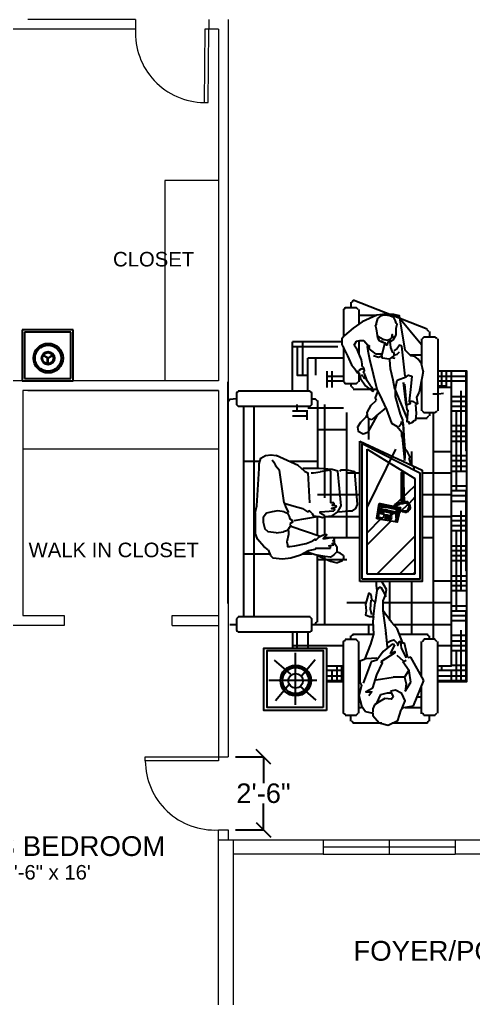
# Model space of a CAD drawing. Header units: inches. Extents: x 2489 to 11897, y 91 to 1364.
# Drawn here: x 5099.3 to 5285.3, y 597.9 to 998.9 of the extents above; entities that cross this region are included whole.
import ezdxf

# ---------------------------------------------------------------- set-up
doc = ezdxf.new("R2010")
doc.units = ezdxf.units.IN
doc.header["$MEASUREMENT"] = 0
doc.layers.add('PDF2_Geometry', color=7, linetype='Continuous')
doc.layers.add('PDF2_Text', color=7, linetype='Continuous')
doc.styles.add('PDF Arial', font='arial.ttf')
doc.styles.get("Standard").update_dxf_attribs({"font": 'arial.ttf'})
doc.dimstyles.get("Standard").update_dxf_attribs({"dimtxt": 8, "dimasz": 6, "dimexe": 0.18, "dimexo": 3, "dimgap": 0.09, "dimtad": 0, "dimtih": 1, "dimtoh": 1, "dimdec": 4, "dimzin": 0, "dimdsep": 46, "dimlunit": 4, "dimtxsty": 'Standard', "dimblk": 'OBLIQUE', "dimcen": 0.09, "dimadec": 0, "dimazin": 0, "dimtfac": 1, "dimtdec": 4, "dimtofl": 0, "dimtmove": 0, "dimatfit": 3, "dimldrblk": 'OBLIQUE', "dimfxl": 1, "dimtolj": 1, "dimtzin": 0, "dimarcsym": 0})

# ---------------------------------------------------------------- blocks, each defined once
blk = doc.blocks.new('_Oblique')
at = {"color": 0, "linetype": 'ByBlock', "lineweight": -2}
blk.add_line((-0.5, -0.5), (0.5, 0.5), dxfattribs=at)
blk = doc.blocks.new('*D128')
at = {"layer": 'Defpoints', "color": 0, "lineweight": 15, "transparency": 16777216}
for p in [(5184.82, 696.95), (5199.24, 696.95), (5184.82, 666.95)]:
    blk.add_point(p, dxfattribs=at)
at = {"layer": 'PDF2_Geometry', "color": 0, "lineweight": -2, "transparency": 16777216}
for p, q in [((5187.82, 696.95), (5199.42, 696.95)), ((5199.24, 696.95), (5199.24, 686.12)), ((5199.24, 666.95), (5199.24, 677.77)), ((5187.82, 666.95), (5199.42, 666.95))]:
    blk.add_line(p, q, dxfattribs=at)
at = {"layer": 'PDF2_Geometry', "color": 0, "lineweight": -2, "transparency": 16777216, "xscale": 6, "yscale": 6, "zscale": 6}
for p, rotation in [((5199.24, 696.95), 90), ((5199.24, 666.95), 270)]:
    blk.add_blockref('_Oblique', p, dxfattribs=dict(at, rotation=rotation))
at = {"layer": 'PDF2_Geometry', "color": 0, "lineweight": 9, "transparency": 16777216, "insert": (5199.24, 681.95), "char_height": 8, "attachment_point": 5}
blk.add_mtext('\\A1;2\'-6"', dxfattribs=at)

msp = doc.modelspace()

# ---------------------------------------------------------------- linework, layer by layer
at = {"layer": 'PDF2_Geometry', "lineweight": 25}
for p, q in [((5121.27559, 871.85812), (5100.32046, 871.85812)), ((5100.32046, 871.85812), (5100.32046, 850.90289)), ((5120.27776, 870.86026), (5101.31829, 870.86026)), ((5101.31829, 870.86026), (5101.31829, 851.90075)), ((5120.27776, 851.90075), (5120.27776, 870.86026)), ((5121.27559, 850.90289), (5121.27559, 871.85812)), ((5110.96437, 860.21631), (5108.63602, 861.5468)), ((5108.63602, 861.5468), (5110.96437, 860.21631)), ((5110.63168, 860.21631), (5110.63168, 857.55534)), ((5110.96437, 860.21631), (5112.96002, 861.5468)), ((5113.29272, 861.5468), (5110.96437, 860.21631)), ((5110.96437, 857.55534), (5110.96437, 860.21631)), ((5100.32046, 850.90289), (5121.27559, 850.90289)), ((5101.31829, 851.90075), (5120.27776, 851.90075))]:
    msp.add_line(p, q, dxfattribs=at)
at = {"layer": 'PDF2_Geometry', "lineweight": 9}
for p, q in [((5223.74048, 662.95411), (5223.74047, 656.96685)), ((5223.74048, 662.95411), (5277.74047, 662.95411)), ((5250.74047, 662.95411), (5250.74047, 656.96685)), ((5277.74047, 662.95411), (5277.74047, 656.96685)), ((5277.74048, 659.96689), (5223.74048, 659.96689)), ((5223.74048, 656.96689), (5277.74047, 656.96689))]:
    msp.add_line(p, q, dxfattribs=at)
at = {"layer": 'PDF2_Geometry', "lineweight": 20}
for points in [[(5146.82889, 998.91985), (5102.66584, 998.91995)], [(5146.82889, 998.91985), (5146.82889, 994.92838)], [(5176.84065, 998.91985), (5176.84065, 994.92838)], [(5184.82359, 998.91985), (5184.8236, 696.94551)], [(5146.82889, 994.92848), (4988.90893, 994.92848), (4988.91081, 949.92848)], [(5180.83216, 994.92848), (5176.84068, 994.92848)], [(5180.83212, 994.92838), (5180.83212, 850.90281)], [(5180.83213, 850.90287), (4988.90892, 850.90287)], [(5180.83213, 846.91137), (5100.6701, 846.91137)], [(5100.6701, 846.91137), (5100.67014, 754.75789)], [(5102.66583, 846.91135), (5180.83214, 846.91135)], [(5180.83216, 846.91137), (5180.83213, 696.94551)], [(5117.63385, 754.75784), (5117.63385, 750.7664), (5092.68716, 750.7664), (5092.68716, 754.75784)], [(5100.67014, 754.75789), (5117.63388, 754.75789)], [(5161.87265, 750.7664), (5161.87265, 754.75784), (5180.83214, 754.75784)], [(5161.87265, 750.76637), (5180.83214, 750.76637)], [(5180.83213, 696.94551), (5184.8236, 696.94551)], [(5180.83213, 588.77918), (5180.83213, 662.95406), (5180.83213, 666.9455)], [(5180.83214, 666.94547), (5184.8236, 666.94547)], [(5184.82363, 666.9455), (5184.82363, 662.95403)], [(5180.83213, 662.95407), (5223.74046, 662.95407)], [(5186.81935, 662.95406), (5186.81935, 588.77918)], [(5277.74047, 662.95407), (5314.87905, 662.95407)], [(5223.74047, 656.96685), (5186.81935, 656.96685)], [(5314.87904, 656.96685), (5277.74047, 656.96685)]]:
    msp.add_lwpolyline(points, dxfattribs=at)
at = {"layer": 'PDF2_Geometry', "lineweight": 9}
for points in [[(5176.84068, 994.92848), (5175.17407, 994.94091), (5174.95023, 964.94176), (5176.61684, 964.92933)], [(5180.83213, 696.94551), (5180.83213, 695.27885), (5150.83214, 695.27885), (5150.83214, 696.94551)]]:
    msp.add_lwpolyline(points, close=True, dxfattribs=at)
at = {"layer": 'PDF2_Geometry', "lineweight": 18}
for points in [[(5180.83213, 933.06063), (5158.87905, 933.06063), (5158.87905, 850.90287)], [(5180.83213, 822.96257), (5100.6701, 822.96257)]]:
    msp.add_lwpolyline(points, dxfattribs=at)
at = {"layer": 'PDF2_Geometry', "lineweight": 25}
for points in [[(5235.04965, 883.15018), (5235.04965, 880.82183)], [(5236.04747, 883.81544), (5235.71491, 883.48281), (5235.38228, 883.15018)], [(5236.04749, 884.14803), (5266.31615, 872.17362)], [(5238.04325, 880.15657), (5237.71062, 880.4892), (5237.37799, 880.82183), (5232.7213, 880.82183), (5232.38867, 880.4892), (5232.05604, 880.15657), (5232.05604, 869.18003)], [(5238.37588, 880.15657), (5238.37588, 874.16935)], [(5248.02189, 878.16083), (5245.69353, 877.8282)], [(5257.33534, 863.52546), (5255.00698, 877.4956), (5252.67863, 878.16085), (5248.02191, 878.16085)], [(5242.69995, 876.49776), (5239.70634, 875.16724), (5236.04747, 872.50626), (5232.38867, 869.51266), (5231.39078, 868.1822), (5231.39078, 865.85379)], [(5238.37585, 877.8282), (5245.69355, 877.8282), (5242.69995, 876.49771)], [(5245.36093, 874.50198), (5245.36093, 873.83679), (5245.0283, 873.83679)], [(5246.02617, 876.49774), (5245.36093, 874.502)], [(5247.35665, 877.49558), (5246.02616, 876.49771)], [(5251.01551, 877.49559), (5249.0198, 877.82822), (5247.35665, 877.49559)], [(5253.34387, 875.49987), (5252.67863, 876.83036), (5251.01551, 877.4956)], [(5252.6786, 867.84957), (5253.67649, 869.84529), (5253.67649, 872.50626), (5254.00912, 874.16935), (5253.67649, 874.50198), (5253.34386, 875.49987)], [(5254.00912, 877.82822), (5263.98777, 865.85379)], [(5245.02831, 873.83676), (5245.36093, 872.17364)], [(5245.36093, 872.17363), (5245.69356, 870.51055)], [(5245.69355, 870.51053), (5246.02617, 868.51479)], [(5266.98138, 871.17574), (5266.64875, 871.50837), (5266.31612, 871.841)], [(5267.314, 871.17575), (5267.314, 868.84739)], [(5211.10078, 846.89436), (5211.10078, 866.85171)], [(5231.39081, 866.85168), (5211.10083, 866.85168)], [(5215.42491, 853.21416), (5215.42491, 866.85168)], [(5236.38012, 865.52121), (5237.37798, 867.18433)], [(5237.37799, 867.18431), (5238.70845, 867.51694), (5240.3716, 867.51694)], [(5238.37588, 867.51694), (5238.37588, 861.86235)], [(5240.37159, 867.51695), (5242.0347, 865.52121)], [(5248.35452, 867.84953), (5247.02403, 868.51477), (5246.02616, 869.51264)], [(5246.02617, 868.51477), (5246.69142, 867.5169)], [(5246.6914, 867.51691), (5247.68927, 866.85167)], [(5248.35454, 866.85168), (5247.35665, 867.18431)], [(5247.68931, 866.85165), (5249.0198, 866.51903)], [(5247.68931, 861.19707), (5249.0198, 866.18641)], [(5251.01551, 867.84957), (5250.01762, 867.51694), (5248.35454, 867.84957)], [(5250.01762, 865.85379), (5249.68499, 865.52122), (5249.0198, 866.51905)], [(5250.01767, 865.85379), (5250.35029, 866.85165)], [(5250.35029, 866.85168), (5251.68078, 867.1843)], [(5252.0134, 867.51692), (5250.68291, 867.1843)], [(5251.68076, 868.51479), (5251.01551, 867.84955)], [(5251.01553, 866.85168), (5251.34816, 864.52332)], [(5251.68076, 867.18428), (5252.67862, 867.84952)], [(5253.34386, 869.18003), (5252.34604, 868.51477), (5252.01341, 869.84529), (5251.68077, 868.51477)], [(5263.98777, 868.1822), (5263.98777, 857.87085), (5262.65732, 859.86663), (5261.3268, 860.86446), (5259.66371, 861.19709), (5257.33536, 863.52544)], [(5264.98567, 868.84739), (5264.65304, 868.51477), (5264.32041, 868.1822)], [(5270.30762, 868.1822), (5269.97499, 868.51477), (5269.64236, 868.84739), (5264.98564, 868.84739)], [(5270.64025, 868.1822), (5270.64025, 838.57875)], [(5229.72769, 864.85596), (5211.10078, 864.85596)], [(5213.09656, 864.85596), (5213.09656, 853.21416), (5217.42063, 853.21416)], [(5231.39078, 865.85383), (5233.71914, 861.19712)], [(5232.056, 864.85598), (5232.056, 850.5532)], [(5237.71062, 863.52544), (5236.3801, 865.52122)], [(5239.37372, 859.53401), (5237.71061, 863.52548)], [(5242.03469, 865.52122), (5242.69995, 865.18859), (5241.70206, 864.85596), (5242.03469, 863.19281)], [(5242.0347, 863.19285), (5242.69995, 859.86663)], [(5242.36732, 864.19072), (5242.69995, 864.85597)], [(5243.69784, 863.19284), (5242.36735, 864.19072)], [(5245.36093, 861.86235), (5243.69784, 863.19281)], [(5251.34815, 864.52333), (5252.01341, 862.86018), (5252.6786, 862.52761)], [(5256.00484, 865.18859), (5255.00701, 865.52122), (5254.00912, 864.1907), (5252.6786, 863.19281)], [(5252.67862, 862.52757), (5252.67862, 861.19708)], [(5253.01123, 861.52972), (5254.00912, 861.86235), (5255.00701, 862.86018)], [(5257.33536, 852.88153), (5256.00487, 865.18856)], [(5217.42061, 846.89436), (5217.42061, 860.19926)], [(5232.05605, 860.19923), (5217.42066, 860.19923)], [(5220.74686, 853.21416), (5220.74686, 860.1992)], [(5233.71913, 861.19709), (5235.38228, 857.53822), (5236.71273, 855.87513)], [(5239.70634, 857.87085), (5239.37371, 859.534)], [(5242.69998, 859.86662), (5245.69358, 847.55959)], [(5246.35882, 860.53185), (5244.36308, 861.19709)], [(5247.68927, 861.86233), (5245.36091, 861.86233)], [(5247.35665, 860.86446), (5246.35878, 860.53184)], [(5250.68288, 859.86663), (5248.02191, 860.1992), (5247.68928, 861.19709)], [(5252.67865, 861.19709), (5250.68291, 859.8666)], [(5253.01127, 847.55957), (5252.34602, 851.21841), (5251.34816, 855.87513), (5251.01553, 859.53398)], [(5251.68075, 860.53184), (5253.01124, 860.19922)], [(5259.33108, 861.52972), (5263.98777, 861.52972)], [(5225.4036, 848.2248), (5225.4036, 854.87725)], [(5227.39933, 848.2248), (5227.39933, 854.87725)], [(5236.71276, 855.87512), (5237.71063, 854.21201)], [(5237.71062, 854.21205), (5238.37588, 854.21205)], [(5238.04325, 854.21201), (5238.37588, 855.20987)], [(5240.3716, 855.5425), (5239.37371, 855.87513), (5238.37588, 855.20987)], [(5238.37588, 854.21201), (5239.04112, 851.88365), (5241.03686, 848.89005)], [(5240.3716, 856.20777), (5239.70634, 856.87303), (5239.70634, 857.87089)], [(5240.70423, 853.87942), (5240.03897, 854.54461)], [(5240.03899, 854.54463), (5240.70423, 855.20987), (5240.37161, 856.20774)], [(5264.65303, 854.87725), (5264.32041, 852.5489), (5262.98995, 846.22905), (5261.99206, 844.23333), (5262.32469, 841.57235), (5261.65943, 841.23972)], [(5264.65304, 854.87724), (5263.98779, 857.87085)], [(5270.64025, 727.81543), (5282.61468, 727.81543), (5282.61468, 854.87724), (5270.64025, 854.87724)], [(5272.30338, 848.2248), (5272.30338, 854.87725)], [(5274.29912, 848.2248), (5274.29912, 854.87725)], [(5276.29485, 846.89431), (5276.29485, 854.87725)], [(5282.61468, 822.28024), (5282.28206, 822.28024), (5282.28206, 854.87725)], [(5184.82361, 759.76425), (5184.82361, 850.57021)], [(5225.07097, 852.88151), (5231.72343, 852.88151)], [(5225.07097, 850.88578), (5232.05605, 850.88578)], [(5232.05604, 850.55318), (5232.38867, 850.22055), (5232.7213, 849.88792), (5237.37799, 849.88792), (5237.71062, 850.22055), (5238.04325, 850.55318)], [(5238.37588, 853.87942), (5238.37588, 850.55318)], [(5240.03899, 852.88152), (5239.37374, 853.21414)], [(5240.03897, 852.88153), (5240.3716, 852.21627), (5241.03686, 851.88364), (5241.36943, 852.21627), (5241.03686, 852.88153)], [(5241.03686, 852.88152), (5240.70423, 853.87938)], [(5243.03259, 848.89005), (5241.7021, 850.88578), (5241.36948, 852.21627)], [(5253.34389, 847.89219), (5254.00914, 851.21841)], [(5254.0091, 851.21841), (5257.66795, 852.5489)], [(5256.6701, 850.22055), (5256.6701, 849.55529), (5257.00273, 849.55529)], [(5258.99845, 842.57024), (5259.33108, 841.57235), (5257.66799, 840.90709), (5256.67012, 850.22053)], [(5257.66799, 852.5489), (5258.66582, 853.21416), (5259.99634, 852.88153)], [(5259.99631, 852.88152), (5259.66369, 848.55743)], [(5263.98782, 850.88581), (5263.98782, 838.57878)], [(5270.64027, 852.88151), (5282.61468, 852.88151)], [(5270.64027, 850.88578), (5282.28206, 850.88578)], [(5188.81507, 846.56168), (5188.4825, 846.22905), (5188.14987, 845.89648), (5188.14987, 841.23972), (5188.4825, 840.90709), (5188.81507, 840.57453), (5218.41847, 840.57453)], [(5188.81507, 846.89431), (5218.41852, 846.89431)], [(5218.41852, 840.57453), (5218.75115, 840.90709), (5219.08378, 841.23972), (5219.08378, 845.89648), (5218.75115, 846.22905), (5218.41852, 846.56168)], [(5225.07097, 848.89004), (5225.4036, 848.89004)], [(5235.0496, 849.88796), (5235.0496, 848.55747)], [(5235.38228, 848.55746), (5235.71491, 848.22483), (5236.04747, 847.8922)], [(5236.04747, 847.55957), (5242.69995, 847.55957)], [(5241.03686, 848.89007), (5244.03047, 846.56171)], [(5244.03047, 847.89221), (5243.0326, 848.89007)], [(5244.03047, 846.56168), (5244.36304, 846.89431), (5243.36521, 847.8922), (5244.03047, 847.8922)], [(5243.69784, 847.55957), (5245.69358, 847.55957)], [(5246.02619, 846.56168), (5245.0283, 843.9007), (5245.36093, 842.90287)], [(5245.69357, 847.55957), (5247.68931, 843.23547)], [(5253.01123, 847.55957), (5258.00057, 835.58516)], [(5258.99845, 819.28664), (5259.33108, 819.61927), (5258.33319, 821.61499), (5257.33536, 822.94551), (5256.33747, 834.91994), (5255.33958, 837.24829), (5253.34386, 844.56596), (5253.34386, 847.8922)], [(5257.00274, 849.5553), (5258.00061, 838.91138)], [(5259.66368, 848.55743), (5258.99844, 842.57022)], [(5270.64025, 734.13527), (5276.29484, 734.13527), (5276.29484, 848.22483), (5270.64025, 848.22483)], [(5270.64027, 848.89004), (5274.29912, 848.89004)], [(5280.28632, 813.96467), (5280.28632, 846.89431)], [(5282.28206, 846.89431), (5282.61468, 846.89431)], [(5188.14987, 843.56807), (5185.48889, 843.2355), (5185.15626, 842.90287), (5184.82363, 842.57024)], [(5219.08378, 843.56807), (5220.41424, 843.56807), (5220.74686, 843.2355), (5221.07949, 842.90287)], [(5221.41213, 842.90285), (5221.41213, 814.96256)], [(5243.36522, 840.90713), (5245.36096, 842.90287)], [(5247.68928, 843.2355), (5249.68499, 839.24401), (5251.68077, 833.58942), (5254.00912, 832.25896)], [(5259.33108, 842.57024), (5260.32897, 842.57024)], [(5260.32897, 842.57021), (5261.99208, 841.57234)], [(5268.64453, 845.56385), (5270.97288, 845.56385), (5272.9686, 845.89648)], [(5276.29485, 844.56594), (5282.61468, 844.56594)], [(5276.29485, 842.57021), (5282.61468, 842.57021)], [(5191.14348, 754.42526), (5191.14348, 840.57451)], [(5195.46757, 754.42526), (5195.46757, 840.57451)], [(5211.10083, 840.57448), (5217.42065, 840.57448)], [(5211.10083, 838.57874), (5217.42065, 838.57874)], [(5213.09656, 838.57874), (5213.09656, 841.23972)], [(5217.08803, 834.91989), (5217.08803, 838.57874)], [(5217.42066, 839.90927), (5232.05605, 839.90927)], [(5224.40573, 802.98815), (5224.40573, 841.23976)], [(5242.69995, 835.25251), (5242.03469, 835.91777), (5241.70206, 837.91348), (5243.36521, 840.90709)], [(5249.35243, 839.90927), (5245.36093, 836.58303)], [(5258.00056, 838.91137), (5258.33319, 838.91137), (5258.00057, 834.25466), (5258.66581, 834.25466), (5258.99843, 833.25679), (5259.33106, 833.58941), (5259.9963, 833.92204), (5260.66155, 834.25466), (5260.66155, 834.58728), (5261.65941, 834.9199), (5261.99204, 837.58088)], [(5261.99208, 837.58089), (5261.65946, 841.23974)], [(5264.32041, 838.57875), (5264.65304, 838.24611), (5264.98567, 837.91348), (5269.64236, 837.91348), (5269.97499, 838.24611), (5270.30762, 838.57875)], [(5276.29485, 840.57448), (5282.61468, 840.57448)], [(5276.29485, 838.57874), (5282.28206, 838.57874)], [(5278.29059, 805.98173), (5278.29059, 838.57874)], [(5211.10083, 836.583), (5217.42065, 836.583)], [(5233.38654, 786.68965), (5233.38654, 837.91352)], [(5241.70206, 837.24829), (5241.03686, 835.91777), (5239.04108, 833.92205), (5237.71062, 831.92633), (5238.04325, 830.26318), (5240.03897, 829.26535), (5242.03469, 829.93055)], [(5245.69358, 836.58304), (5242.03473, 829.93058)], [(5242.36735, 826.93698), (5242.36735, 835.58517)], [(5243.69784, 834.91992), (5242.69998, 835.25255)], [(5245.36095, 836.58302), (5243.69784, 834.91991)], [(5254.67438, 832.25896), (5255.67221, 833.25679), (5256.00484, 834.25468)], [(5261.65943, 835.58514), (5266.31612, 835.58514)], [(5266.31612, 835.91777), (5266.64875, 836.2504), (5266.98138, 836.58303)], [(5267.31401, 837.91348), (5267.31401, 836.58303)], [(5268.97716, 745.11183), (5268.97716, 837.91352)], [(5282.28206, 834.58727), (5282.61468, 834.58727)], [(5221.41213, 830.92846), (5233.38654, 830.92846)], [(5254.0091, 832.25893), (5256.00483, 829.93057)], [(5257.00273, 818.28881), (5257.33536, 819.61927), (5257.33536, 820.61716), (5256.6701, 833.25679)], [(5276.29485, 832.59154), (5282.61468, 832.59154)], [(5276.29485, 797.66617), (5276.29485, 830.26318), (5282.61468, 830.26318)], [(5238.7085, 826.27174), (5264.32044, 814.29732), (5264.32044, 768.72803), (5238.7085, 768.72803)], [(5238.7085, 768.72802), (5238.7085, 826.27172)], [(5256.00483, 829.26533), (5257.0027, 818.28878)], [(5257.00273, 826.27175), (5256.00484, 828.26746), (5256.00484, 829.93055)], [(5276.29485, 828.26744), (5282.61468, 828.26744)], [(5276.29485, 826.2717), (5282.28206, 826.2717)], [(5239.70637, 825.27387), (5263.32257, 813.29946), (5263.32257, 769.7259), (5239.70637, 769.7259)], [(5239.70637, 769.72589), (5239.70637, 825.27386)], [(5241.70211, 771.72164), (5241.70211, 822.94552)], [(5241.70211, 822.94551), (5261.32684, 810.9711)], [(5253.3439, 822.9455), (5241.70211, 799.32929)], [(5195.80017, 796.66829), (5196.46542, 799.6619), (5197.46328, 814.96253), (5197.46328, 816.95827), (5198.12853, 819.28663), (5200.12426, 820.2845), (5202.45262, 820.61712), (5204.44836, 820.2845)], [(5202.78522, 818.62138), (5203.45048, 817.62355), (5204.11574, 816.29303), (5205.77882, 814.29731)], [(5213.42918, 816.29307), (5204.44837, 820.28454)], [(5259.66368, 816.95829), (5258.99844, 819.28665)], [(5259.99635, 816.62568), (5259.99635, 821.94765)], [(5268.97716, 821.94765), (5276.29485, 821.94765)], [(5276.29485, 820.2845), (5282.61468, 820.2845)], [(5276.29485, 818.28876), (5282.61468, 818.28876)], [(5191.14348, 817.95618), (5197.79593, 817.95618)], [(5207.7746, 800.99243), (5205.77886, 814.29734)], [(5209.77029, 817.95617), (5221.41208, 817.95617)], [(5216.09014, 813.96467), (5213.42915, 816.29302)], [(5222.07732, 814.96257), (5215.42487, 814.96257)], [(5227.39929, 814.62993), (5222.07733, 814.96255)], [(5226.40142, 814.2973), (5222.40995, 813.63206)], [(5226.40145, 814.29731), (5226.73408, 813.63205), (5226.73408, 800.99242)], [(5227.39934, 795.67047), (5229.72769, 797.33355), (5231.05815, 799.6619), (5229.72769, 813.96468), (5227.39934, 814.62994)], [(5230.06032, 797.33355), (5234.05175, 797.66618), (5235.71491, 797.66618), (5237.04536, 798.66407), (5237.71062, 800.32716), (5236.71273, 813.63205), (5233.71913, 814.29731), (5231.05815, 814.29731), (5230.39289, 813.96468)], [(5260.99417, 814.29731), (5260.99417, 815.2952), (5259.66371, 816.95829)], [(5276.29485, 815.96041), (5282.61468, 815.96041)], [(5216.09017, 813.96468), (5217.42063, 813.29942), (5218.08589, 800.99242)], [(5218.75115, 813.29942), (5219.74897, 813.29942), (5222.40995, 813.63205)], [(5233.38654, 813.29946), (5238.7085, 813.29946)], [(5258.33319, 800.99242), (5258.00056, 800.99242), (5258.33319, 801.32505), (5258.00056, 801.32505), (5257.66799, 800.99242), (5257.66799, 801.32505), (5257.33536, 801.32505), (5257.33536, 800.99242), (5257.00273, 801.32505), (5256.6701, 813.29942), (5256.6701, 800.99242), (5256.6701, 813.29942), (5256.33747, 813.29942), (5256.33747, 800.99242), (5256.00484, 813.29942), (5255.67221, 813.29942), (5255.67221, 800.65979), (5255.33958, 800.99242), (5255.33958, 800.65979)], [(5261.32684, 810.97109), (5261.32684, 771.72162)], [(5264.32044, 813.29946), (5276.29485, 813.29946)], [(5276.29485, 813.96467), (5282.28206, 813.96467)], [(5261.3268, 807.97746), (5252.67861, 799.6619)], [(5276.29485, 807.97746), (5282.61468, 807.97746)], [(5276.29485, 805.98173), (5282.61468, 805.98173)], [(5282.28206, 809.9732), (5282.61468, 809.9732)], [(5282.61468, 773.05209), (5282.28206, 773.05209), (5282.28206, 805.98173)], [(5221.41213, 804.31865), (5238.7085, 804.31865)], [(5261.3268, 803.32075), (5258.99844, 800.65977)], [(5264.32044, 804.31865), (5276.29485, 804.31865)], [(5276.29485, 803.98599), (5282.61468, 803.98599)], [(5207.7746, 800.99242), (5208.4398, 798.9967), (5209.43769, 797.00092)], [(5208.10717, 800.6598), (5212.76389, 799.32931)], [(5212.76391, 799.32927), (5215.42489, 798.66403)], [(5219.08378, 796.66829), (5218.08589, 797.66618), (5217.42063, 797.33355), (5215.42491, 798.66407)], [(5228.06454, 800.9924), (5226.73405, 800.9924)], [(5228.06454, 800.99242), (5228.06454, 800.32716), (5227.39934, 799.99453), (5228.39717, 799.99453), (5229.06243, 799.6619), (5228.7298, 798.9967), (5227.06671, 798.66407), (5228.06454, 798.66407), (5228.39717, 797.99881), (5228.06454, 797.66618)], [(5245.69354, 794.67256), (5246.69141, 800.65977)], [(5254.0091, 796.33567), (5246.6914, 797.66616), (5246.35878, 797.99879), (5246.6914, 799.99452)], [(5246.6914, 799.6619), (5247.68927, 799.32928), (5250.35025, 798.99665), (5253.67648, 798.33141), (5254.34172, 798.66403), (5252.67861, 798.99665)], [(5247.35665, 798.66403), (5246.6914, 798.33141)], [(5246.6914, 797.99879), (5247.02403, 797.99879)], [(5246.69141, 799.99452), (5247.02403, 799.99452)], [(5246.69145, 800.65979), (5247.02402, 800.65979)], [(5246.69145, 797.99881), (5246.69145, 798.33144), (5246.69145, 799.6619), (5247.02402, 799.99453)], [(5247.68928, 799.32927), (5247.35665, 798.66407), (5247.35665, 798.33144), (5247.02402, 797.99881), (5248.35454, 797.66618)], [(5247.02403, 800.65977), (5255.00697, 798.99665)], [(5247.35665, 799.99452), (5247.02403, 799.99452), (5254.34172, 798.66403)], [(5252.6786, 798.9967), (5252.34604, 798.9967), (5252.01341, 798.66407), (5251.68077, 798.66407), (5250.35026, 798.9967), (5249.68499, 798.9967), (5249.35243, 799.32927), (5249.0198, 799.6619), (5247.35665, 799.99453), (5247.68928, 799.32927), (5247.68928, 799.6619)], [(5250.01764, 797.99879), (5247.35666, 798.33141)], [(5252.34604, 797.00092), (5252.01341, 797.00092), (5251.68077, 797.33355), (5251.34815, 797.33355), (5250.01762, 797.66618), (5249.68499, 797.99881), (5249.0198, 797.99881), (5248.68717, 797.66618)], [(5249.01976, 799.6619), (5249.01976, 799.99452)], [(5250.01763, 797.99879), (5253.34385, 797.33354), (5253.67648, 796.6683), (5252.34599, 797.00092)], [(5253.01123, 799.6619), (5253.01123, 799.99453), (5253.34386, 799.99453), (5253.34386, 800.32716), (5253.67649, 800.32716), (5254.00912, 800.32716), (5254.00912, 800.65979)], [(5253.01123, 799.99453), (5253.01123, 800.32716)], [(5253.01123, 799.32927), (5253.34386, 799.6619), (5253.34386, 799.99453)], [(5253.34386, 800.32716), (5253.34386, 800.65979)], [(5253.34386, 799.6619), (5253.34386, 799.99452), (5253.67648, 799.99452)], [(5253.67649, 798.33144), (5253.67649, 797.99881), (5253.67649, 797.33355), (5253.34386, 797.33355)], [(5253.67648, 797.99879), (5254.67434, 798.33141)], [(5253.67649, 799.99453), (5254.00912, 799.99453)], [(5254.34172, 800.32714), (5254.0091, 800.65977)], [(5254.0091, 799.99452), (5254.67434, 800.32714)], [(5255.33958, 800.99242), (5255.33958, 800.65979), (5255.00701, 800.99242), (5254.67438, 800.65979), (5254.34175, 800.65979), (5254.34175, 800.32716)], [(5254.34175, 798.66407), (5254.67438, 798.33144)], [(5254.34175, 797.66618), (5254.67438, 798.33144), (5254.34175, 797.66618)], [(5254.34175, 797.66618), (5254.34175, 797.99881)], [(5254.34177, 798.66408), (5254.67439, 798.33146)], [(5254.67438, 800.32716), (5254.67438, 800.65979), (5254.67438, 800.32716), (5255.33958, 800.65979), (5256.33747, 800.65979), (5257.33536, 800.99242)], [(5254.67438, 796.66829), (5255.67221, 797.66618), (5258.33319, 800.32716)], [(5255.00701, 798.9967), (5255.33964, 798.9967), (5255.00701, 797.66621)], [(5256.33747, 797.66618), (5256.33747, 797.33355), (5256.00484, 797.66618), (5256.33747, 797.66618), (5256.6701, 797.66618), (5257.66799, 797.66618), (5258.33319, 797.99881), (5258.66582, 798.66407), (5258.99845, 799.32927), (5259.33108, 799.6619), (5259.33108, 799.99453), (5258.99845, 799.99453), (5259.33108, 799.99453), (5258.99845, 800.32716), (5258.66582, 800.32716), (5258.99845, 800.65979)], [(5258.99845, 799.32927), (5259.33108, 799.32927), (5259.33108, 798.9967), (5259.33108, 798.66407), (5258.99845, 798.66407), (5259.33108, 798.33144), (5258.99845, 797.99881), (5258.66582, 797.66618), (5258.33319, 797.99881), (5258.33319, 797.66618), (5258.33319, 797.33355), (5258.00056, 797.66618), (5258.00056, 797.33355), (5257.66799, 797.00092), (5257.33536, 797.66618), (5257.33536, 797.00092), (5257.00273, 797.33355), (5257.00273, 797.66618), (5256.6701, 797.33355)], [(5257.33533, 800.99242), (5258.3332, 800.6598), (5258.66582, 799.99455), (5258.99844, 799.32931)], [(5258.66582, 800.65979), (5258.66582, 800.99242), (5258.3332, 800.99242)], [(5258.99844, 800.6598), (5258.66582, 800.6598)], [(5258.99845, 797.99881), (5258.66582, 798.33144), (5258.99845, 797.99881)], [(5276.29485, 801.65763), (5282.28206, 801.65763)], [(5195.80014, 796.66833), (5195.80014, 788.68539)], [(5205.11363, 797.66618), (5202.78522, 797.33355), (5200.45687, 796.66829), (5199.12641, 795.0052), (5199.12641, 793.00949)], [(5207.7746, 797.33359), (5205.11362, 797.66621)], [(5207.77457, 797.33354), (5209.10506, 796.66829), (5209.77032, 795.33784), (5210.10295, 794.33994), (5210.76821, 794.00731), (5211.10078, 793.34212), (5211.10078, 793.00949), (5210.10295, 792.34423)], [(5211.76604, 793.67469), (5221.4121, 795.3378)], [(5219.08374, 796.66829), (5219.74898, 795.67042)], [(5219.74897, 795.67047), (5222.07732, 795.33784), (5223.40784, 795.0052), (5224.40573, 795.33784), (5224.40573, 795.67047)], [(5221.41213, 787.68753), (5221.41213, 795.67047)], [(5221.41213, 795.33784), (5222.07738, 795.33784)], [(5222.40995, 796.66829), (5222.40995, 797.33355), (5228.06454, 797.66617)], [(5224.4057, 795.67042), (5222.40996, 796.66829)], [(5224.40569, 795.33782), (5227.39929, 795.67044)], [(5224.40573, 788.02014), (5224.40573, 795.33784), (5238.7085, 795.33784)], [(5247.35669, 794.33995), (5241.70211, 788.68538)], [(5254.0091, 793.00945), (5245.69353, 794.33994)], [(5245.69356, 794.33995), (5245.69356, 794.67258)], [(5248.35454, 794.67258), (5246.3588, 795.0052), (5246.69142, 796.66831), (5248.68716, 796.33569)], [(5247.02402, 797.00092), (5246.69145, 797.00092), (5246.69145, 797.33355), (5247.02402, 797.33355), (5247.35665, 797.33355), (5247.35665, 796.66829), (5247.68928, 796.66829)], [(5247.02402, 796.66829), (5247.35664, 796.66829), (5247.35664, 797.33354)], [(5247.02405, 796.66831), (5247.02405, 797.33356)], [(5247.35665, 797.33355), (5247.68928, 797.33355), (5247.68928, 796.66829), (5248.02191, 797.33355)], [(5247.68926, 796.66829), (5248.02188, 796.66829)], [(5248.02188, 797.00092), (5248.02188, 797.33354)], [(5248.02191, 797.00092), (5248.02191, 796.66829), (5248.35454, 797.00092), (5248.35454, 796.66829), (5248.68717, 797.00092)], [(5248.02191, 796.66829), (5248.68717, 796.66829)], [(5248.35452, 797.66616), (5248.68714, 797.66616)], [(5248.35454, 797.00092), (5248.35454, 797.33355)], [(5248.68716, 796.33568), (5248.35454, 794.67257)], [(5249.35237, 794.33998), (5249.01975, 794.6726)], [(5249.35237, 794.33995), (5249.68499, 794.67258), (5249.35243, 795.0052), (5249.0198, 794.67258)], [(5249.68499, 795.00523), (5249.35237, 795.00523)], [(5249.3524, 795.00519), (5249.3524, 795.33781)], [(5249.68499, 795.67047), (5249.35243, 795.67047), (5249.35243, 796.0031), (5249.68499, 796.0031), (5249.68499, 795.67047)], [(5249.35243, 795.33784), (5249.68499, 795.33784)], [(5249.68499, 794.33995), (5250.01762, 794.67258)], [(5249.68503, 795.33781), (5249.68503, 795.00519)], [(5250.01765, 794.33994), (5249.68503, 794.33994)], [(5250.01762, 795.67047), (5250.01762, 796.0031)], [(5250.01765, 796.00306), (5250.35027, 796.00306)], [(5250.35027, 795.00519), (5250.01765, 795.00519), (5250.01765, 795.33781), (5250.35027, 795.33781), (5250.01765, 795.67043)], [(5250.01765, 794.67257), (5250.35027, 794.67257)], [(5250.35028, 794.6726), (5250.01766, 794.33998)], [(5250.35026, 795.0052), (5250.35026, 795.33784), (5250.35026, 796.0031)], [(5250.68288, 794.33994), (5251.01551, 794.67258), (5250.68288, 794.67258), (5250.35026, 794.33994)], [(5250.68291, 794.33998), (5250.35028, 794.33998)], [(5250.68286, 795.0052), (5250.68286, 795.33782)], [(5250.68288, 795.33784), (5250.68288, 795.67047), (5251.01551, 795.67047), (5251.01551, 795.33784), (5250.68288, 795.33784), (5251.01551, 795.0052)], [(5251.01553, 794.6726), (5250.68291, 795.00522)], [(5251.01548, 795.0052), (5251.01548, 794.67258)], [(5251.34811, 794.67258), (5251.34811, 795.0052)], [(5251.68077, 795.33784), (5251.34815, 795.33784), (5251.34815, 795.67047), (5251.68077, 795.67047), (5251.68077, 795.33784)], [(5251.34815, 795.0052), (5251.68077, 795.0052)], [(5251.68077, 794.67258), (5251.34815, 794.67258)], [(5251.68073, 795.0052), (5251.68073, 794.67258)], [(5253.67648, 797.33354), (5254.34172, 797.00092)], [(5253.67649, 796.66829), (5254.00912, 796.66829), (5254.34175, 797.00092), (5254.34175, 797.66618), (5254.34175, 796.66829), (5254.00913, 796.33567)], [(5254.00912, 795.33784), (5253.67649, 795.33784), (5254.00912, 795.0052), (5254.00912, 794.67258), (5253.67649, 794.67258), (5253.67649, 795.33784), (5253.67649, 796.0031), (5254.34175, 796.0031)], [(5255.00701, 797.33355), (5254.00912, 793.00949), (5254.00912, 793.34212)], [(5254.00913, 795.3378), (5254.34175, 796.00305)], [(5254.67438, 797.33355), (5254.34175, 797.66618), (5254.67438, 797.66618)], [(5255.67224, 797.66616), (5255.007, 797.66616), (5254.67438, 797.66616)], [(5254.67438, 797.33354), (5255.33962, 797.33354)], [(5255.33958, 797.33355), (5256.00484, 797.66618), (5255.67221, 797.66618)], [(5256.3375, 797.33359), (5256.67013, 797.33359)], [(5264.32044, 795.33784), (5276.29485, 795.33784)], [(5276.29485, 795.67043), (5282.61468, 795.67043)], [(5280.28632, 765.06915), (5280.28632, 797.66617)], [(5282.28206, 797.66617), (5282.61468, 797.66617)], [(5199.12637, 793.00948), (5199.79161, 790.3485)], [(5204.44837, 788.68536), (5201.12213, 789.01799), (5199.79161, 790.34851)], [(5210.43558, 792.0116), (5209.77032, 790.68114), (5209.10506, 789.68325), (5207.44198, 789.01799)], [(5210.43558, 792.01162), (5210.10296, 792.34425)], [(5210.43558, 791.34634), (5222.40995, 787.3549)], [(5251.34816, 793.34209), (5241.70211, 783.69603)], [(5276.29485, 793.6747), (5282.61468, 793.6747)], [(5276.29485, 791.67896), (5282.61468, 791.67896)], [(5201.12213, 781.70031), (5199.45904, 783.03077), (5196.79806, 786.02438), (5195.80017, 788.68536)], [(5204.44837, 788.6854), (5207.44198, 789.01802)], [(5209.43769, 789.68325), (5209.43769, 788.0201), (5208.77243, 785.02655), (5209.10506, 783.69603), (5209.10506, 783.03077), (5210.10295, 783.03077), (5212.09867, 783.3634), (5216.75537, 784.36129), (5219.41634, 785.35912), (5220.41424, 786.02438), (5220.74686, 785.69175), (5222.07732, 787.02227), (5223.40784, 787.68753), (5224.40573, 788.0201), (5225.07093, 788.0201), (5225.07093, 787.68753), (5223.74047, 786.35701), (5223.74047, 786.02438)], [(5227.73191, 786.68963), (5223.74044, 786.02438)], [(5224.40573, 786.35703), (5224.40573, 787.3549)], [(5224.40573, 786.35701), (5224.40573, 787.02227)], [(5224.40573, 786.68965), (5227.39934, 786.68965)], [(5228.06454, 783.69603), (5228.06454, 784.02866), (5227.39934, 784.36129), (5228.39717, 784.69392), (5228.39717, 785.35912), (5227.73191, 785.35912), (5228.39717, 786.02438), (5227.73191, 786.68964)], [(5227.73196, 786.68965), (5238.7085, 786.68965)], [(5261.3268, 787.35486), (5245.69353, 771.7216)], [(5264.32044, 786.68965), (5268.97716, 786.68965)], [(5276.29485, 789.68322), (5282.28206, 789.68322)], [(5278.29059, 756.75359), (5278.29059, 789.68322)], [(5217.75326, 781.36768), (5220.41424, 782.03294), (5220.74686, 782.36558), (5222.74258, 782.36558), (5224.7383, 782.36558)], [(5224.73831, 782.36554), (5226.73405, 782.36554)], [(5226.73405, 783.03078), (5226.0688, 783.3634), (5228.06454, 783.69603)], [(5226.73408, 782.36558), (5226.73408, 783.03077)], [(5229.39506, 781.03505), (5229.39506, 782.69814), (5228.06454, 784.69392)], [(5276.29485, 783.36339), (5282.61468, 783.36339)], [(5282.28206, 785.35913), (5282.61468, 785.35913)], [(5191.14348, 780.03716), (5201.78739, 780.03716)], [(5201.12215, 781.70032), (5202.12002, 779.37196)], [(5202.12002, 779.37197), (5203.11784, 778.37408), (5207.10934, 778.04145), (5210.43558, 778.37408), (5214.42702, 779.70453)], [(5214.42706, 779.70458), (5217.75328, 781.3677)], [(5215.42491, 780.03716), (5219.08378, 780.03716)], [(5220.41426, 779.70458), (5217.08804, 780.70245)], [(5224.40573, 779.03934), (5220.41424, 779.70453)], [(5221.41213, 752.0969), (5221.41213, 779.70458)], [(5221.41213, 779.37197), (5226.73409, 777.04361), (5229.39507, 776.37836)], [(5228.06458, 779.70459), (5226.73409, 778.70672), (5224.40573, 779.03934)], [(5224.40573, 751.09903), (5224.40573, 779.03933)], [(5229.39507, 781.03507), (5228.06458, 779.70458)], [(5230.72552, 780.36979), (5229.39506, 780.70242)], [(5232.05604, 779.37197), (5232.05604, 778.04145), (5231.39078, 777.04356), (5229.39506, 776.37836)], [(5232.05605, 779.37196), (5230.72556, 780.36983)], [(5261.3268, 778.04143), (5255.00697, 771.7216)], [(5276.29485, 748.77065), (5276.29485, 781.36766), (5282.61468, 781.36766)], [(5276.29485, 779.37192), (5282.61468, 779.37192)], [(5221.41213, 777.70884), (5233.38654, 777.70884)], [(5276.29485, 777.37619), (5282.28206, 777.37619)], [(5261.32684, 771.72163), (5241.70211, 771.72163)], [(5261.3268, 772.38685), (5260.66155, 771.7216)], [(5276.29485, 771.05636), (5282.61468, 771.05636)], [(5245.36091, 767.06488), (5245.69353, 765.06914)], [(5245.36096, 768.72803), (5245.36096, 767.06492)], [(5246.02619, 765.40182), (5246.69143, 766.39968)], [(5246.6914, 766.39966), (5247.35665, 766.39966)], [(5247.35665, 766.39964), (5248.35451, 764.73653), (5249.35238, 762.40817)], [(5249.68505, 765.40181), (5247.68931, 768.72803)], [(5251.01554, 752.76215), (5251.01554, 768.72803)], [(5259.99635, 747.10756), (5259.99635, 768.72803)], [(5268.97716, 769.06065), (5276.29485, 769.06065)], [(5276.29485, 769.06062), (5282.61468, 769.06062)], [(5276.29485, 767.06489), (5282.61468, 767.06489)], [(5242.36732, 764.07129), (5241.03686, 759.4146), (5241.36943, 756.75362), (5241.03686, 755.09047), (5242.69995, 754.42527)], [(5243.36522, 763.40608), (5242.36735, 764.07132)], [(5243.69784, 761.41032), (5243.36522, 763.40605)], [(5245.69356, 765.06918), (5245.36093, 763.0734), (5245.0283, 760.07986)], [(5249.0198, 755.75573), (5248.35454, 756.75362), (5248.35454, 760.74506), (5249.0198, 762.40821), (5249.35243, 763.73867), (5249.68499, 765.40182)], [(5276.29485, 765.06915), (5282.28206, 765.06915)], [(5233.38654, 760.07984), (5241.36948, 760.07984)], [(5243.03258, 757.41888), (5243.36521, 761.07769)], [(5245.02832, 760.07985), (5243.69783, 761.41034)], [(5244.36304, 754.42522), (5245.02829, 760.0798)], [(5248.35456, 760.07984), (5276.29485, 760.07984)], [(5276.29485, 758.74932), (5282.61468, 758.74932)], [(5282.28206, 761.07768), (5282.61468, 761.07768)], [(5188.81507, 754.09264), (5188.4825, 753.76001), (5188.14987, 753.42738)], [(5188.14987, 748.77069), (5188.4825, 748.43806), (5188.81507, 748.10543), (5218.41852, 748.10543), (5218.75115, 748.43806), (5219.08378, 748.77069), (5219.08378, 753.42738), (5218.75115, 753.76001), (5218.41852, 754.09264)], [(5188.81507, 754.42527), (5218.41852, 754.42527)], [(5242.69993, 754.42523), (5244.36304, 754.42523)], [(5243.69784, 755.09051), (5243.0326, 757.41887)], [(5244.36304, 754.42527), (5244.03047, 752.42949), (5244.36304, 747.10754)], [(5249.35238, 748.77065), (5248.35451, 756.75359)], [(5251.68074, 752.09686), (5249.01976, 755.75571)], [(5276.29485, 756.75359), (5282.61468, 756.75359)], [(5276.29485, 754.75785), (5282.61468, 754.75785)], [(5282.28206, 727.81542), (5282.28206, 756.75359)], [(5185.48887, 751.09904), (5188.14985, 751.09904)], [(5188.14985, 753.4274), (5188.14985, 748.77068)], [(5219.08378, 751.09903), (5220.41424, 751.09903)], [(5220.41424, 751.43167), (5220.74686, 751.76429), (5221.07949, 752.09686)], [(5220.41426, 751.09903), (5244.03047, 751.09903)], [(5242.36735, 747.10756), (5242.36735, 751.09903)], [(5254.00913, 749.43593), (5251.68077, 752.09691)], [(5252.34603, 751.09903), (5276.29485, 751.09903)], [(5276.29485, 752.76212), (5282.28206, 752.76212)], [(5211.10081, 748.10544), (5211.10081, 741.45299)], [(5213.09656, 741.45295), (5213.09656, 748.1054)], [(5217.42064, 748.10544), (5217.42064, 741.45299)], [(5235.04965, 745.11182), (5235.04965, 746.44227)], [(5235.38228, 746.44227), (5235.71491, 746.77491), (5236.04747, 747.10754), (5244.36304, 747.10754), (5243.03255, 743.11607)], [(5250.01763, 741.78559), (5249.35238, 748.77067)], [(5249.35238, 747.10753), (5249.35238, 747.44015)], [(5257.00273, 743.44873), (5256.33747, 743.44873), (5254.00912, 749.43588)], [(5254.67434, 747.10755), (5266.31613, 747.10755)], [(5266.98138, 746.44227), (5266.64875, 746.77491), (5266.31612, 747.10754)], [(5267.31401, 745.11182), (5267.31401, 746.44227)], [(5276.29485, 746.77491), (5282.61468, 746.77491)], [(5280.28632, 727.81542), (5280.28632, 748.77065)], [(5282.28206, 748.77065), (5282.61468, 748.77065)], [(5211.10083, 742.45082), (5217.42065, 742.45082)], [(5217.08803, 744.44655), (5217.42065, 744.44655)], [(5217.42066, 742.45085), (5232.05605, 742.45085)], [(5232.7213, 714.17791), (5232.38867, 714.51054), (5232.05604, 714.84317), (5232.05604, 744.11393), (5232.38867, 744.44656), (5232.7213, 744.77919)], [(5232.7213, 745.11182), (5237.37799, 745.11182)], [(5238.04325, 744.11393), (5237.71062, 744.44656), (5237.37799, 744.77919)], [(5238.37588, 714.84317), (5238.37588, 744.11393)], [(5243.03258, 743.1161), (5240.70423, 736.79625), (5238.70845, 736.13099), (5238.70845, 727.4828), (5239.37371, 726.15234), (5238.37588, 721.82821), (5239.37371, 717.83678), (5241.03686, 715.50843)], [(5252.01336, 743.11608), (5248.35452, 740.12248), (5245.69353, 736.46363)], [(5250.01762, 743.7813), (5251.34811, 744.44654)], [(5251.34812, 739.12461), (5253.01123, 742.78346)], [(5251.34815, 744.44656), (5252.6786, 744.77919), (5254.00912, 743.44873), (5254.34175, 742.45084), (5255.00701, 744.11393), (5255.33958, 744.11393)], [(5253.01123, 742.78347), (5252.01341, 743.1161)], [(5255.33959, 744.11395), (5255.67221, 741.45297)], [(5258.33319, 737.4615), (5257.0027, 743.4487)], [(5263.98777, 729.81115), (5263.98777, 744.11393)], [(5264.98567, 744.77919), (5264.65304, 744.44656), (5264.32041, 744.11393)], [(5269.64236, 745.11182), (5264.98564, 745.11182)], [(5270.30762, 744.11393), (5269.97499, 744.44656), (5269.64236, 744.77919)], [(5270.64022, 714.84315), (5270.64022, 744.11393)], [(5270.64027, 742.45085), (5276.29485, 742.45085)], [(5276.29485, 744.44655), (5282.61468, 744.44655)], [(5276.29485, 742.45082), (5282.61468, 742.45082)], [(5212.4313, 718.16941), (5212.4313, 739.45725)], [(5251.34815, 739.1246), (5253.01123, 740.12249), (5253.01123, 739.45723), (5247.35665, 735.79836)], [(5256.67008, 736.13101), (5254.0091, 738.45937)], [(5255.67221, 741.45295), (5257.66795, 737.46148)], [(5276.29485, 740.45508), (5282.28206, 740.45508)], [(5278.29059, 727.81542), (5278.29059, 740.45508)], [(5210.43556, 730.80907), (5203.78311, 736.46365)], [(5214.75966, 730.14382), (5220.41424, 736.79627)], [(5225.07096, 734.13529), (5232.05603, 734.13529)], [(5229.39507, 727.81542), (5229.39507, 734.13525)], [(5231.3908, 727.81542), (5231.3908, 734.13525)], [(5243.36521, 735.79836), (5240.03897, 727.15017)], [(5241.36943, 737.12886), (5245.69353, 737.46148)], [(5245.69353, 736.46361), (5243.36517, 735.79837)], [(5245.69353, 730.47642), (5248.02189, 735.46576), (5247.35665, 735.79839)], [(5259.66368, 727.48282), (5258.99844, 732.13954), (5256.33746, 735.79839)], [(5256.33747, 735.79836), (5257.66799, 736.46362)], [(5259.66371, 737.79414), (5258.33319, 737.46151)], [(5264.98564, 728.14807), (5259.66368, 737.79412)], [(5272.30338, 732.47214), (5272.30338, 734.13525)], [(5276.29485, 734.46787), (5282.61468, 734.46787)], [(5282.28206, 736.46361), (5282.61468, 736.46361)], [(5225.07097, 732.47214), (5232.05605, 732.47214)], [(5225.07097, 730.14378), (5232.05605, 730.14378)], [(5227.39933, 727.81542), (5227.39933, 732.47214)], [(5244.03046, 725.15445), (5245.69358, 730.47642)], [(5258.66582, 732.13956), (5257.00273, 729.47858), (5252.34604, 729.47858)], [(5270.64027, 732.47214), (5282.61468, 732.47214)], [(5270.64027, 730.14378), (5282.61468, 730.14378)], [(5276.29485, 727.81542), (5276.29485, 732.47214)], [(5221.07949, 728.14806), (5201.45476, 728.14806)], [(5209.77032, 726.48497), (5204.11574, 719.8325)], [(5214.09439, 725.81971), (5220.74686, 720.16512)], [(5225.07096, 727.81546), (5232.05603, 727.81546)], [(5225.07097, 728.14805), (5232.05605, 728.14805)], [(5245.36091, 728.48069), (5252.34599, 729.47856)], [(5257.00274, 729.47855), (5257.66799, 726.81757)], [(5257.66798, 726.8176), (5257.33536, 723.82399)], [(5257.33537, 723.82397), (5259.66372, 727.48281)], [(5260.66154, 717.83675), (5264.98564, 728.14805)], [(5263.98777, 714.51052), (5263.98777, 726.15231)], [(5270.64027, 728.14805), (5282.28206, 728.14805)], [(5238.37588, 721.49561), (5238.37588, 721.82823)], [(5241.03681, 723.49133), (5244.03042, 725.15445)], [(5241.03686, 723.49136), (5243.69784, 723.49136), (5242.36732, 721.82821)], [(5245.69356, 718.8346), (5247.35667, 722.49345)], [(5247.35664, 722.49347), (5250.01762, 723.15871)], [(5250.01766, 723.15875), (5251.34815, 723.15875)], [(5251.34811, 723.82396), (5252.34598, 721.4956)], [(5253.34389, 724.15662), (5251.34815, 723.82399)], [(5256.00483, 722.82609), (5253.34385, 724.15658)], [(5256.00486, 716.50625), (5257.33535, 719.83247), (5256.00486, 722.82608)], [(5246.69145, 719.49986), (5244.69567, 718.16941), (5244.03047, 716.50625), (5244.03047, 715.1758)], [(5252.34601, 721.49559), (5251.68076, 720.49772), (5249.01978, 720.83034), (5246.69143, 719.49985)], [(5256.6701, 717.17149), (5260.66157, 717.83674)], [(5262.32469, 721.49559), (5263.9878, 721.49559)], [(5237.37799, 713.84528), (5232.7213, 713.84528)], [(5235.04965, 711.51693), (5235.04965, 713.84528)], [(5237.37799, 714.17791), (5237.71062, 714.51054), (5238.04325, 714.84317)], [(5238.37588, 717.17152), (5239.37375, 717.17152)], [(5241.03681, 715.50839), (5244.03042, 714.84315)], [(5244.03047, 714.84317), (5244.03047, 713.84528), (5246.69145, 710.85167), (5250.35026, 709.85384), (5254.34175, 711.84956), (5255.67221, 716.17363), (5256.6701, 717.17152)], [(5257.33536, 717.17152), (5263.98777, 717.17152)], [(5264.32041, 714.84317), (5264.65304, 714.51054), (5264.98567, 714.17791)], [(5269.64236, 713.84528), (5264.98567, 713.84528)], [(5267.31401, 711.51693), (5267.31401, 713.84528)], [(5269.64236, 714.17791), (5269.97499, 714.51054), (5270.30762, 714.84317)], [(5235.38228, 711.51693), (5235.71491, 711.1843), (5236.04747, 710.85167)], [(5236.04747, 710.85167), (5247.68926, 710.85167)], [(5252.01341, 710.85167), (5266.31612, 710.85167), (5266.64875, 711.1843), (5266.98138, 711.51693)]]:
    msp.add_lwpolyline(points, dxfattribs=at)
for points in [[(5259.33108, 798.9967), (5258.99845, 798.9967)], [(5251.34815, 794.00731), (5251.01551, 794.00731), (5251.34815, 794.33994), (5251.68077, 794.33994)], [(5252.01341, 796.0031), (5251.34815, 796.0031), (5251.68077, 796.66829), (5252.01341, 796.33566)], [(5253.67649, 793.67469), (5254.00912, 794.33994), (5253.67649, 794.33994), (5253.34386, 793.67469)], [(5225.07093, 715.84106), (5199.45904, 715.84106), (5199.45904, 741.45295), (5225.07093, 741.45295)], [(5223.74047, 717.17152), (5200.7895, 717.17152), (5200.7895, 740.45512), (5223.74047, 740.45512)]]:
    msp.add_lwpolyline(points, close=True, dxfattribs=at)
for centre, radius in [((5111.04443, 860.21631), 6.06728), ((5110.99209, 860.21631), 5.34968), ((5110.97817, 860.21631), 2.67484), ((5110.89785, 860.21631), 2.26183), ((5212.45999, 728.14806), 6.29115), ((5212.35123, 728.14806), 6.06728), ((5212.40358, 728.14806), 5.34968), ((5212.41988, 728.05792), 3.00638)]:
    msp.add_circle(centre, radius, dxfattribs=at)
at = {"layer": 'PDF2_Geometry', "lineweight": 9}
for centre, start, end in [((5175.28552, 993.43556), 176.9968431, 269.3258313), ((5179.32765, 695.40153), 180.2466577, 273.0264997)]:
    msp.add_arc(centre, 28.49577, start, end, dxfattribs=at)

# ---------------------------------------------------------------- texts
at = {"layer": 'PDF2_Text', "attachment_point": 7, "style": 'PDF Arial'}
for s, insert, char_height in [('CLOSET', (5137.58878, 897.70024), 5.952435), ('WALK IN CLOSET', (5102.9999, 778.60468), 5.9524346), ('MASTERS BEDROOM', (5042.80401, 656.18184), 8.0955451), ('FOYER/PORCH', (5236.06719, 613.27437), 8.0955451)]:
    msp.add_mtext(s, dxfattribs=dict(at, insert=insert, char_height=char_height))
at = {"layer": 'PDF2_Text', "insert": (5087.69502, 646.55028), "char_height": 5.9524346, "width": 43.6395391, "attachment_point": 7, "style": 'PDF Arial'}
msp.add_mtext('13\'-6" x 16\'', dxfattribs=at)

# ---------------------------------------------------------------- dimensions: what is measured, and where the dimension line sits
at = {"layer": 'PDF2_Geometry', "lineweight": 9}
dim = msp.add_linear_dim(base=(5199.23714, 696.94551), p1=(5184.82363, 666.9455), p2=(5184.8236, 696.94551), angle=90, dimstyle='Standard', dxfattribs=at)
dim.commit()
dim.dimension.update_dxf_attribs({"geometry": '*D128', "text_midpoint": (5199.23714, 681.9455)})

doc.saveas('drawing.dxf')
